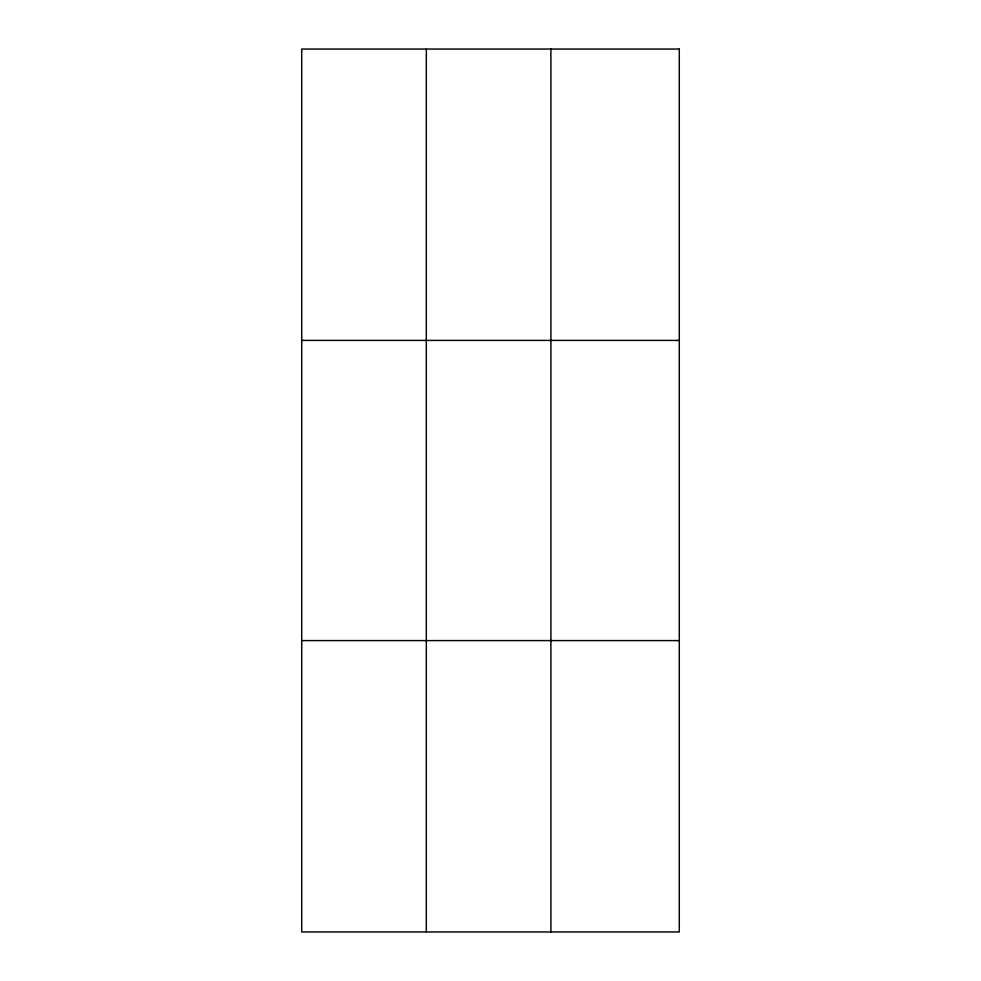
<?xml version="1.0" encoding="UTF-8"?>
<svg xmlns="http://www.w3.org/2000/svg" width="981" height="981" viewBox="0 0 981 981"><rect width="100%" height="100%" fill="white"/><g stroke="black" fill="none" stroke-linecap="round" stroke-linejoin="round"><path stroke-width="1.47" d="M426.318 49.05L426.318 931.95M550.905 49.05L550.905 931.95M301.719 340.407L679.281 340.407M301.719 640.593L679.281 640.593M679.281 49.05L679.281 931.95L301.719 931.95L301.719 49.05L679.281 49.05"/></g></svg>
